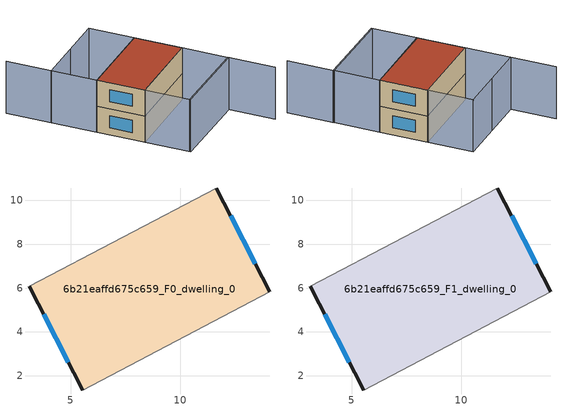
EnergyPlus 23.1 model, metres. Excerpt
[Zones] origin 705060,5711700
6b21eaffd675c659_F0_dwelling_0
 floor ground (EU_floor_Construction): 11.64,10.56 14.07,5.83 5.56,1.36 3.12,6.08 z0
 wall outside (EU_wall_Construction): 3.12,6.08 5.56,1.36 / 14.07,5.83 11.64,10.56 z0:3
 wall adiabatic (EU_wall_Construction): 11.64,10.56 3.12,6.08 / 5.56,1.36 14.07,5.83 z0:3
 window (EU_Window_Construction): 3.78,4.81 4.91,2.63 / 13.42,7.1 12.29,9.29 z0.81:2.19
6b21eaffd675c659_F1_dwelling_0
 floor to 6b21eaffd675c659_F0_dwelling_0 (EU_floor_Construction): 11.64,10.56 14.07,5.83 5.56,1.36 3.12,6.08 z3
 wall outside (EU_wall_Construction): 3.12,6.08 5.56,1.36 / 14.07,5.83 11.64,10.56 z3:6
 wall adiabatic (EU_wall_Construction): 11.64,10.56 3.12,6.08 / 5.56,1.36 14.07,5.83 z3:6
 window (EU_Window_Construction): 3.78,4.81 4.91,2.63 / 13.42,7.1 12.29,9.29 z3.81:5.19
 roof outside (EU_roof_Construction): 14.07,5.83 11.64,10.56 3.12,6.08 5.56,1.36 z6
shading: 7.81,-3 16.37,1.41 / 16.37,1.41 18.75,-3.22 / 9.37,15 0.83,10.53 / 0.83,10.53 -1.48,14.95 / 0.8,10.52 9.35,14.99 / 9.35,14.99 11.67,10.55 / 11.67,10.55 3.12,6.08 / 3.12,6.08 0.8,10.52 / 14.07,5.83 16.41,1.31 / 16.41,1.31 7.87,-3.1 / 7.87,-3.1 5.53,1.42 / 5.53,1.42 14.07,5.83 z0:6
[Building]
EU S2 Campaign: North Axis=0; Terrain=City; Solar Distribution=FullExterior
[Site:Location]
London: Latitude=51.5; Longitude=-0.5; Time Zone=0; Elevation=25
[SizingPeriod:WeatherFileDays]
AnnualSizingPeriod: Begin Month=1; Begin Day of Month=1; End Month=12; End Day of Month=31; Day of Week for Start Day=Monday; Use Weather File Daylight Saving Period=No; Use Weather File Rain and Snow Indicators=No
[MATERIAL]
EU_InternalMass_Material: Roughness=MediumRough; Thickness=0.1; Conductivity=1; Density=1800; Specific Heat=900; Thermal Absorptance=0.9; Solar Absorptance=0.7; Visible Absorptance=0.7
[MATERIAL:NOMASS] Roughness=MediumRough; Thermal Absorptance=0.9; Solar Absorptance=0.7; Visible Absorptance=0.7
Name | Thermal Resistance
EU_wall_NoMass | 0.735294
EU_roof_NoMass | 0.520833
EU_floor_NoMass | 1.81159
[WINDOWMATERIAL:SIMPLEGLAZINGSYSTEM]
EU_Window_SimpleGlazing: UFactor=3.92; Solar Heat Gain Coefficient=0.85; Visible Transmittance=0.85
[CONSTRUCTION]
EU_wall_Construction: EU_wall_NoMass
EU_roof_Construction: EU_roof_NoMass
EU_floor_Construction: EU_floor_NoMass
EU_Window_Construction: EU_Window_SimpleGlazing
EU_InternalMass_Construction: EU_InternalMass_Material
[ZONE] Type=1; Multiplier=1; Ceiling Height=autocalculate; Volume=153.398; Floor Area=autocalculate; Part of Total Floor Area=Yes
6b21eaffd675c659_F0_dwelling_0; 6b21eaffd675c659_F1_dwelling_0
[INTERNALMASS] Construction=EU_InternalMass_Construction; Surface Area=51.1326
Name | Zone or ZoneList
6b21eaffd675c659_F0_dwelling_0_EU_InternalMass | 6b21eaffd675c659_F0_dwelling_0
6b21eaffd675c659_F1_dwelling_0_EU_InternalMass | 6b21eaffd675c659_F1_dwelling_0
[OTHEREQUIPMENT] Fuel Type=Electricity; Design Level Calculation Method=Watts/Area; Power per Zone Floor Area=1; Fraction Latent=0; Fraction Radiant=0; Fraction Lost=0; Carbon Dioxide Generation Rate=0; EndUse Subcategory=EU_Step8_InternalGains
Name | Zone or ZoneList or Space or SpaceList | Schedule
EU_Step8_InternalGain_6b21eaffd675c659_F0_dwelling_0_f000 | 6b21eaffd675c659_F0_dwelling_0 | EU_Step8_GainSchedule_6b21eaffd675c659_F0_dwelling_0_f000
EU_Step8_InternalGain_6b21eaffd675c659_F1_dwelling_0_f000 | 6b21eaffd675c659_F1_dwelling_0 | EU_Step8_GainSchedule_6b21eaffd675c659_F1_dwelling_0_f000
[ZONEVENTILATION:DESIGNFLOWRATE] Schedule=EU_AlwaysOn; Design Flow Rate Calculation Method=AirChanges/Hour; Air Changes per Hour=0.48; Ventilation Type=Natural; Fan Pressure Rise=0; Fan Total Efficiency=1; Constant Term Coefficient=1; Temperature Term Coefficient=0; Velocity Term Coefficient=0; Velocity Squared Term Coefficient=0; Minimum Indoor Temperature=-100; Maximum Indoor Temperature=100; Delta Temperature=-100; Minimum Outdoor Temperature=-100; Maximum Outdoor Temperature=100; Maximum Wind Speed=40
Name | Zone or ZoneList or Space or SpaceList
EU_ConstantAir_6b21eaffd675c659_F0_dwelling_0 | 6b21eaffd675c659_F0_dwelling_0
EU_ConstantAir_6b21eaffd675c659_F1_dwelling_0 | 6b21eaffd675c659_F1_dwelling_0
[HVACTEMPLATE:THERMOSTAT] Constant Heating Setpoint=20; Constant Cooling Setpoint=50
EU_HeatOnly_6b21eaffd675c659_F0_dwelling_0; EU_HeatOnly_6b21eaffd675c659_F1_dwelling_0
[HVACTEMPLATE:ZONE:IDEALLOADSAIRSYSTEM] System Availability Schedule=EU_AlwaysOn; Maximum Heating Supply Air Temperature=50; Minimum Cooling Supply Air Temperature=13; Maximum Heating Supply Air Humidity Ratio=0.0156; Minimum Cooling Supply Air Humidity Ratio=0.0077; Heating Limit=NoLimit; Cooling Limit=NoLimit; Heating Availability Schedule=EU_AlwaysOn; Cooling Availability Schedule=EU_CoolingOff; Dehumidification Control Type=ConstantSensibleHeatRatio; Cooling Sensible Heat Ratio=0.7; Dehumidification Setpoint=60; Humidification Control Type=None; Humidification Setpoint=30; Outdoor Air Method=None; Outdoor Air Flow Rate per Person=0.00944; Outdoor Air Flow Rate per Zone Floor Area=0; Outdoor Air Flow Rate per Zone=0; Demand Controlled Ventilation Type=None; Outdoor Air Economizer Type=NoEconomizer; Heat Recovery Type=None; Sensible Heat Recovery Effectiveness=0.7; Latent Heat Recovery Effectiveness=0.65
Name | Template Thermostat
6b21eaffd675c659_F0_dwelling_0 | EU_HeatOnly_6b21eaffd675c659_F0_dwelling_0
6b21eaffd675c659_F1_dwelling_0 | EU_HeatOnly_6b21eaffd675c659_F1_dwelling_0
[SIZING:ZONE] Zone Cooling Design Supply Air Temperature Input Method=SupplyAirTemperature; Zone Cooling Design Supply Air Temperature=13; Zone Heating Design Supply Air Temperature Input Method=SupplyAirTemperature; Zone Heating Design Supply Air Temperature=50; Zone Cooling Design Supply Air Humidity Ratio=0.008; Zone Heating Design Supply Air Humidity Ratio=0.008; Cooling Design Air Flow Method=DesignDay; Cooling Design Air Flow Rate=0; Cooling Minimum Air Flow per Zone Floor Area=0.000762; Cooling Minimum Air Flow=0; Cooling Minimum Air Flow Fraction=0.2; Heating Design Air Flow Method=DesignDay; Heating Design Air Flow Rate=0; Heating Maximum Air Flow per Zone Floor Area=0.002032; Heating Maximum Air Flow=0.141576; Heating Maximum Air Flow Fraction=0.3; Account for Dedicated Outdoor Air System=No; Dedicated Outdoor Air System Control Strategy=NeutralSupplyAir; Dedicated Outdoor Air Low Setpoint Temperature for Design=autosize; Dedicated Outdoor Air High Setpoint Temperature for Design=autosize; Zone Load Sizing Method=Sensible Load Only No Latent Load; Zone Latent Cooling Design Supply Air Humidity Ratio Input Method=HumidityRatioDifference; Zone Cooling Design Supply Air Humidity Ratio Difference=0.005; Zone Latent Heating Design Supply Air Humidity Ratio Input Method=HumidityRatioDifference; Zone Humidification Design Supply Air Humidity Ratio Difference=0.005
6b21eaffd675c659_F0_dwelling_0; 6b21eaffd675c659_F1_dwelling_0
[SCHEDULE:CONSTANT]
Name | Hourly Value
EU_AlwaysOn | 1
EU_CoolingOff | 0
[SCHEDULE:FILE] Column Number=1; Rows to Skip at Top=0; Number of Hours of Data=8760; Column Separator=Comma; Interpolate to Timestep=No; Minutes per Item=60; Adjust Schedule for Daylight Savings=Yes
Name | File
EU_Step8_GainSchedule_6b21eaffd675c659_F0_dwelling_0_f000 | ../../schedules/6b21eaffd675c659/6b21eaffd675c659_F0_dwelling_0_f000_gain.csv
EU_Step8_GainSchedule_6b21eaffd675c659_F1_dwelling_0_f000 | ../../schedules/6b21eaffd675c659/6b21eaffd675c659_F1_dwelling_0_f000_gain.csv
